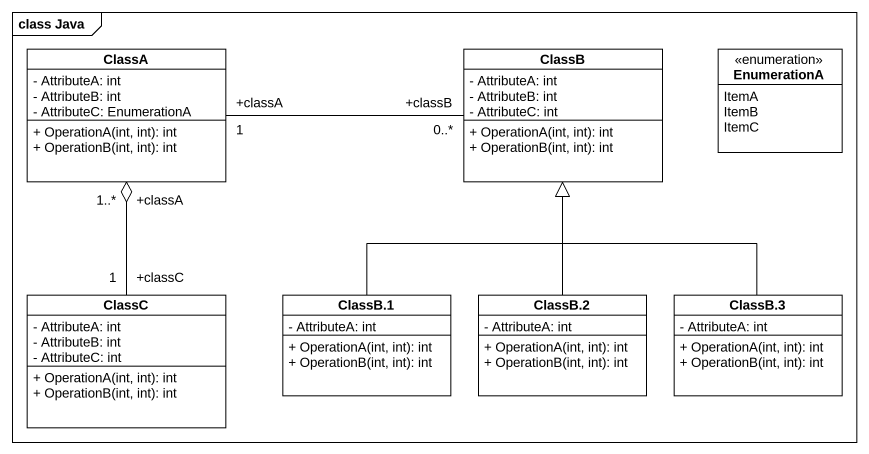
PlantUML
@startuml
mainframe class Java
hide circle
hide empty members
skinparam classAttributeIconSize 0
class ClassA {
  - AttributeA: int
  - AttributeB: int
  - AttributeC: EnumerationA
  + OperationA(int, int): int
  + OperationB(int, int): int
}
class ClassB {
  - AttributeA: int
  - AttributeB: int
  - AttributeC: int
  + OperationA(int, int): int
  + OperationB(int, int): int
}
enum EnumerationA {
  ItemA
  ItemB
  ItemC
}
class ClassC {
  - AttributeA: int
  - AttributeB: int
  - AttributeC: int
  + OperationA(int, int): int
  + OperationB(int, int): int
}
class "ClassB.1" as ClassB_1 {
  - AttributeA: int
  + OperationA(int, int): int
  + OperationB(int, int): int
}
class "ClassB.2" as ClassB_2 {
  - AttributeA: int
  + OperationA(int, int): int
  + OperationB(int, int): int
}
class "ClassB.3" as ClassB_3 {
  - AttributeA: int
  + OperationA(int, int): int
  + OperationB(int, int): int
}
ClassA "+classA\n1" -right- "+classB\n0..*" ClassB
ClassC "+classC\n1" -up-o "+classA\n1..*" ClassA
ClassB_1 -up-|> ClassB
ClassB_2 -up-|> ClassB
ClassB_3 -up-|> ClassB
@enduml
